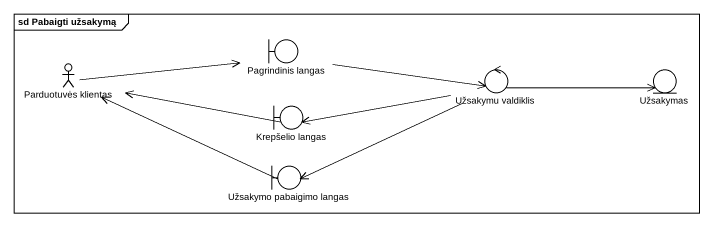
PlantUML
@startuml
mainframe sd Pabaigti užsakymą
boundary "Pagrindinis langas" as Pagrindinis_langas
actor "Parduotuvės klientas" as Parduotuvės_klientas
control "Užsakymu valdiklis" as Užsakymu_valdiklis
entity Užsakymas
boundary "Krepšelio langas" as Krepšelio_langas
boundary "Užsakymo pabaigimo langas" as Užsakymo_pabaigimo_langas
Pagrindinis_langas -right-> Užsakymu_valdiklis
Parduotuvės_klientas -right-> Pagrindinis_langas
Užsakymu_valdiklis -right-> Užsakymas
Užsakymu_valdiklis -left-> Krepšelio_langas
Užsakymu_valdiklis -left-> Užsakymo_pabaigimo_langas
Krepšelio_langas -left-> Parduotuvės_klientas
Užsakymo_pabaigimo_langas -left-> Parduotuvės_klientas
@enduml
